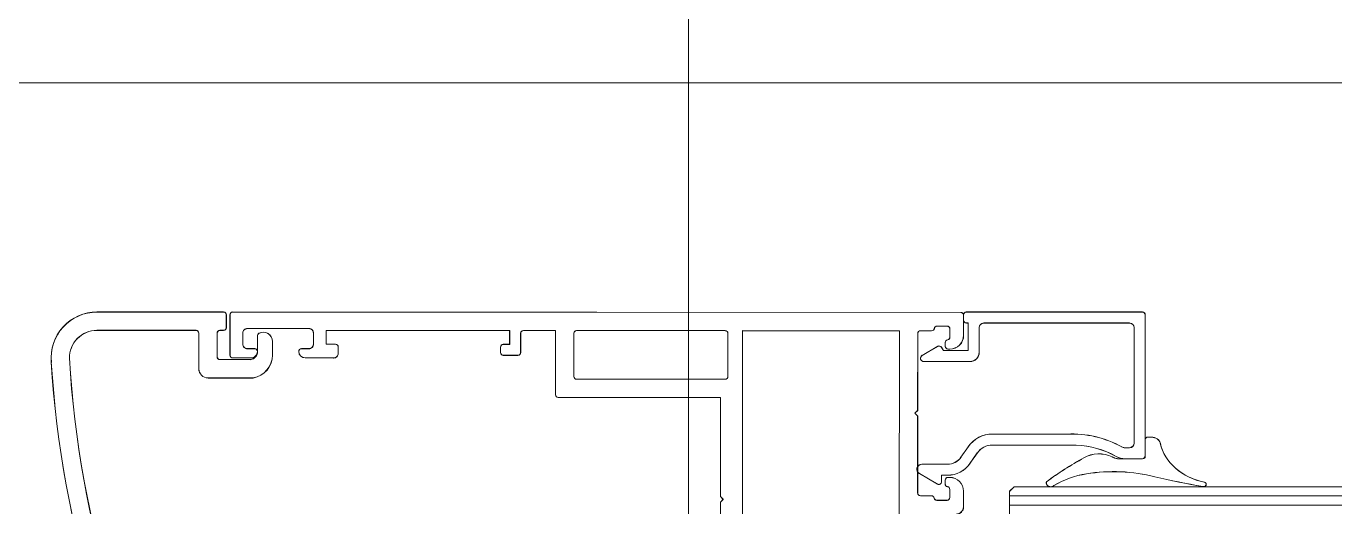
# Model space of a CAD drawing. Header units: centimetres. Extents: x 118932 to 154602, y -32682 to -23521.
# Drawn here: x 139599.94 to 139614.21, y -27065.58 to -27060.33 of the extents above; entities that cross this region are included whole.
import ezdxf

# ---------------------------------------------------------------- set-up
doc = ezdxf.new("R2010")
doc.units = ezdxf.units.CM
doc.header["$LTSCALE"] = 50
doc.header["$MEASUREMENT"] = 0
for name, color, linetype, lineweight, true_color in [('GEN_02_TF_Pencere', 7, 'Continuous', 9, 0x6093ac), ('GEN_05_ML_Alçıpan_giydirme', 7, 'Continuous', 18, 0x7ebab5), ('GEN_05_ML_Mermer', 7, 'Continuous', 9, 0x9d8692)]:
    doc.layers.add(name, color=color, linetype=linetype, lineweight=lineweight, true_color=true_color)

# ---------------------------------------------------------------- blocks, each defined once
blk = doc.blocks.new('P7_')
at = {"layer": 'GEN_02_TF_Pencere'}
for p, q in [((163386.215, -16188.826, 0), (163386.215, -16138.823, 0)), ((163382.715, -16175.369, 0), (163382.715, -16174.869, 0)), ((163301.785, -16175.219, 0), (163382.715, -16175.219, 0)), ((163301.785, -16175.319, 0), (163382.715, -16175.319, 0)), ((163382.665, -16175.419, 0), (163382.715, -16175.369, 0)), ((163301.835, -16175.419, 0), (163382.665, -16175.419, 0)), ((163382.263, -16175.419, 0), (163382.251, -16175.421, 0)), ((163381.235, -16175.935, 0), (163381.235, -16175.75, 0)), ((163381.265, -16175.725, 0), (163381.526, -16175.725, 0)), ((163381.576, -16175.736, 0), (163381.595, -16175.745, 0)), ((163381.167, -16175.96, 0), (163381.205, -16175.96, 0)), ((163381.205, -16175.96, 0), (163381.205, -16175.96, 0))]:
    blk.add_line(p, q, dxfattribs=at)
at = {"layer": 'GEN_02_TF_Pencere', "extrusion": (0, 0, -1)}
for p, q in [((163383.915, -16177.121, 0), (163383.917, -16174.17, 0)), ((163385.627, -16174.171, 0), (163385.625, -16177.122, 0)), ((163385.866, -16175.252, 0), (163385.867, -16174.172, 0)), ((163383.216, -16175.2, 0), (163383.216, -16175.37, 0)), ((163385.836, -16175.282, 0), (163385.866, -16175.252, 0)), ((163383.366, -16175.391, 0), (163383.366, -16175.301, 0)), ((163383.396, -16175.271, 0), (163383.506, -16175.271, 0)), ((163383.565, -16175.321, 0), (163383.686, -16175.321, 0)), ((163383.716, -16175.351, 0), (163383.716, -16176.191, 0)), ((163385.866, -16175.312, 0), (163385.836, -16175.282, 0)), ((163385.865, -16176.392, 0), (163385.866, -16175.312, 0)), ((163383.366, -16175.521, 0), (163383.386, -16175.521, 0)), ((163383.455, -16175.545, 0), (163383.391, -16175.545, 0)), ((163383.416, -16175.491, 0), (163383.416, -16175.45, 0)), ((163383.455, -16175.475, 0), (163383.455, -16175.545, 0)), ((163383.698, -16175.563, 0), (163383.5, -16175.449, 0)), ((163383.146, -16175.673, 0), (163383.065, -16175.789, 0)), ((163383.391, -16175.665, 0), (163383.671, -16175.665, 0)), ((163381.235, -16175.755, 0), (163381.235, -16177.295, 0)), ((163381.454, -16175.725, 0), (163381.265, -16175.725, 0)), ((163383.163, -16175.857, 0), (163383.244, -16175.742, 0)), ((163381.355, -16177.155, 0), (163381.355, -16175.895, 0)), ((163381.405, -16175.845, 0), (163381.457, -16175.845, 0)), ((163382.901, -16175.874, 0), (163381.988, -16175.874, 0)), ((163382.086, -16175.994, 0), (163382.901, -16175.994, 0)), ((163383.716, -16176.251, 0), (163383.715, -16177.091, 0)), ((163383.716, -16176.191, 0), (163383.746, -16176.221, 0)), ((163383.746, -16176.221, 0), (163383.716, -16176.251, 0)), ((163387.635, -16176.393, 0), (163385.865, -16176.392, 0)), ((163387.665, -16177.123, 0), (163387.665, -16176.423, 0)), ((163385.785, -16177.092, 0), (163385.785, -16176.622, 0)), ((163385.794, -16176.6, 0), (163385.794, -16176.6, 0)), ((163385.815, -16176.592, 0), (163387.435, -16176.592, 0)), ((163387.465, -16176.622, 0), (163387.465, -16177.093, 0)), ((163390.962, -16176.606, 0), (163391.455, -16176.606, 0)), ((163383.649, -16176.785, 0), (163383.145, -16176.785, 0)), ((163390.395, -16176.825, 0), (163390.085, -16176.824, 0)), ((163391.185, -16176.825, 0), (163390.985, -16176.825, 0)), ((163391.325, -16176.806, 0), (163390.99, -16176.806, 0)), ((163391.555, -16176.706, 0), (163391.555, -16177.095, 0)), ((163383.045, -16176.885, 0), (163383.045, -16177.155, 0)), ((163383.165, -16177.205, 0), (163383.165, -16176.905, 0)), ((163383.165, -16176.905, 0), (163383.435, -16176.905, 0)), ((163383.385, -16176.921, 0), (163383.365, -16176.921, 0)), ((163383.415, -16176.991, 0), (163383.415, -16176.951, 0)), ((163383.435, -16176.905, 0), (163383.455, -16176.94, 0)), ((163383.496, -16176.951, 0), (163383.667, -16176.852, 0)), ((163388.045, -16176.883, 0), (163388.045, -16177.093, 0)), ((163388.235, -16176.853, 0), (163388.075, -16176.853, 0)), ((163388.265, -16176.943, 0), (163388.265, -16176.883, 0)), ((163390.035, -16176.874, 0), (163390.035, -16176.944, 0)), ((163390.355, -16176.925, 0), (163390.435, -16176.925, 0)), ((163390.752, -16177.005, 0), (163390.752, -16176.856, 0)), ((163390.915, -16176.895, 0), (163390.915, -16177.066, 0)), ((163390.945, -16176.925, 0), (163391.025, -16176.925, 0)), ((163391.215, -16177.295, 0), (163391.215, -16176.855, 0)), ((163391.355, -16177.095, 0), (163391.355, -16176.836, 0)), ((163383.215, -16177.07, 0), (163383.215, -16177.29, 0)), ((163383.365, -16177.141, 0), (163383.365, -16177.051, 0)), ((163388.165, -16177.123, 0), (163388.165, -16176.973, 0)), ((163388.165, -16176.973, 0), (163388.235, -16176.973, 0)), ((163390.065, -16176.974, 0), (163390.165, -16176.974, 0)), ((163390.165, -16176.974, 0), (163390.165, -16177.124, 0)), ((163390.305, -16177.095, 0), (163390.305, -16176.975, 0)), ((163391.075, -16176.975, 0), (163391.075, -16177.095, 0)), ((163382.995, -16177.205, 0), (163381.405, -16177.205, 0)), ((163383.185, -16177.205, 0), (163383.165, -16177.205, 0)), ((163383.215, -16177.295, 0), (163383.215, -16177.235, 0)), ((163383.505, -16177.171, 0), (163383.395, -16177.171, 0)), ((163383.685, -16177.121, 0), (163383.564, -16177.121, 0)), ((163385.625, -16177.122, 0), (163383.915, -16177.121, 0)), ((163385.625, -16177.122, 0), (163385.625, -16177.122, 0)), ((163387.435, -16177.123, 0), (163385.815, -16177.122, 0)), ((163388.015, -16177.123, 0), (163387.665, -16177.123, 0)), ((163390.165, -16177.124, 0), (163388.165, -16177.123, 0)), ((163391.025, -16177.145, 0), (163390.355, -16177.145, 0)), ((163391.255, -16177.295, 0), (163391.255, -16177.155, 0)), ((163391.285, -16177.125, 0), (163391.325, -16177.125, 0)), ((163391.585, -16177.125, 0), (163392.666, -16177.125, 0)), ((163381.265, -16177.325, 0), (163383.185, -16177.325, 0)), ((163381.265, -16177.325, 0), (163381.265, -16177.325, 0)), ((163383.245, -16177.32, 0), (163391.185, -16177.325, 0)), ((163383.245, -16177.32, 0), (163383.245, -16177.32, 0)), ((163392.666, -16177.325, 0), (163391.285, -16177.325, 0))]:
    blk.add_line(p, q, dxfattribs=at)
for centre, radius, start, end in [((-163381.836, -16177.48, 0), 11.35, 149.2896, 176.4497), ((-163381.836, -16177.48, 0), 11.15, 149.2971, 176.6114), ((-163383.296, -16175.2, 0), 0.08, 0.0329, 90.033), ((-163383.366, -16175.371, 0), 0.15, 270.0329, 0.0329), ((-163383.396, -16175.301, 0), 0.03, 0.0329, 90.033), ((-163383.396, -16175.391, 0), 0.03, 279.627, 0.0328), ((-163383.506, -16175.301, 0), 0.03, 90.0329, 170.4388), ((-163383.565, -16175.291, 0), 0.0298, 269.7097, 350.7637), ((-163383.686, -16175.351, 0), 0.03, 90.0328, 180.0329), ((-163383.391, -16175.845, 0), 0.3, 35.0133, 89.9866), ((-163383.386, -16175.491, 0), 0.03, 180.0328, 270.0329), ((-163383.387, -16175.449, 0), 0.0291, 98.1401, 181.5298), ((-163383.485, -16175.475, 0), 0.03, 0.0009, 120), ((-163383.391, -16175.845, 0), 0.18, 35.0134, 89.9867), ((-163383.671, -16175.61, 0), 0.0546, 120, 270), ((-163381.265, -16175.755, 0), 0.03, 0.0001, 89.9999), ((-163381.454, -16175.925, 0), 0.2, 90.0023, 118.9527), ((-163382.035, -16174.875, 0), 1, 272.7351, 298.9494), ((-163382.901, -16175.674, 0), 0.2, 215.0133, 269.9867), ((-163381.405, -16175.895, 0), 0.05, 0.0001, 90), ((-163381.457, -16175.915, 0), 0.07, 90.0021, 119.0772), ((-163382.035, -16174.875, 0), 1.12, 267.4255, 299.0746), ((-163382.901, -16175.674, 0), 0.32, 215.0133, 269.9866), ((-163387.635, -16176.423, 0), 0.03, 90.0331, 180.033), ((-163385.815, -16176.622, 0), 0.03, 0.0328, 45.0327), ((-163385.815, -16176.622, 0), 0.03, 45.0327, 90.0326), ((-163387.435, -16176.622, 0), 0.03, 90.0329, 180.033), ((-163391.006, -16176.856, 0), 0.254, 0.1582, 80.0409), ((-163391.455, -16176.706, 0), 0.1, 90, 180), ((-163383.145, -16176.885, 0), 0.1, 0.0001, 89.9999), ((-163383.649, -16176.821, 0), 0.0361, 90, 240), ((-163390.085, -16176.874, 0), 0.05, 0.0328, 90.0329), ((-163390.395, -16176.895, 0), 0.07, 90.0329, 180.0329), ((-163391.006, -16176.895, 0), 0.0907, 0.1582, 80.041), ((-163390.985, -16176.895, 0), 0.07, 0.0328, 90.0329), ((-163391.185, -16176.855, 0), 0.03, 90.0329, 180.033), ((-163391.325, -16176.836, 0), 0.03, 90, 180), ((-163392.666, -16176.825, 0), 0.5, 174.4787, 270), ((-163392.666, -16176.825, 0), 0.3, 179.1788, 270), ((-163383.365, -16177.071, 0), 0.15, 0.0329, 90.0329), ((-163383.385, -16176.951, 0), 0.03, 90.0329, 180.033), ((-163383.481, -16176.925, 0), 0.03, 240, 329.9999), ((-163388.075, -16176.883, 0), 0.03, 0.0329, 90.033), ((-163388.235, -16176.883, 0), 0.03, 90.0329, 180.033), ((-163388.235, -16176.943, 0), 0.03, 180.0328, 270.0329), ((-163390.065, -16176.944, 0), 0.03, 270.0328, 0.0329), ((-163390.355, -16176.975, 0), 0.05, 0.0328, 90.0329), ((-163390.435, -16176.895, 0), 0.03, 180.0329, 270.033), ((-163390.945, -16176.895, 0), 0.03, 270.0329, 0.033), ((-163391.025, -16176.975, 0), 0.05, 90.0328, 180.0329), ((-163383.395, -16177.05, 0), 0.0295, 359.2206, 81.2528), ((-163383.385, -16176.991, 0), 0.03, 180.0214, 260.4388), ((-163383.685, -16177.091, 0), 0.03, 180.0329, 270.033), ((-163385.815, -16177.092, 0), 0.03, 270.0329, 0.033), ((-163387.435, -16177.093, 0), 0.03, 180.0328, 270.0329), ((-163388.015, -16177.093, 0), 0.03, 180.0328, 270.0329), ((-163390.355, -16177.095, 0), 0.05, 270.0328, 0.0329), ((-163390.852, -16177.005, 0), 0.1, 241.2651, 0.0257), ((-163390.885, -16177.066, 0), 0.03, 179.9999, 241.2907), ((-163391.025, -16177.095, 0), 0.05, 180.0328, 270.0329), ((-163391.325, -16177.095, 0), 0.03, 180, 270), ((-163391.585, -16177.095, 0), 0.03, 270, 0), ((-163381.405, -16177.155, 0), 0.05, 270.0001, 0), ((-163382.995, -16177.155, 0), 0.05, 180, 269.9999), ((-163383.185, -16177.235, 0), 0.03, 90.0027, 180), ((-163383.395, -16177.141, 0), 0.03, 270.0328, 0.0329), ((-163383.505, -16177.141, 0), 0.03, 189.6271, 270.0329), ((-163383.564, -16177.151, 0), 0.03, 9.6244, 90.0339), ((-163391.285, -16177.155, 0), 0.03, 360, 90), ((-163381.265, -16177.295, 0), 0.03, 270.0001, 359.9999), ((-163383.185, -16177.295, 0), 0.03, 180.0011, 270), ((-163383.245, -16177.29, 0), 0.03, 270.0328, 0.0329), ((-163391.185, -16177.295, 0), 0.03, 225.0329, 270.0328), ((-163391.185, -16177.295, 0), 0.03, 180.033, 225.033), ((-163391.285, -16177.295, 0), 0.03, 270, 0)]:
    blk.add_arc(centre, radius, start, end, dxfattribs=at)
for centre, major_axis, start_param, end_param in [((163380.599, -16175.446, 0), (-0.03, 0), 0.000445, 1.852827), ((163380.599, -16175.446, 0), (0.03, 0), 1.914632, 3.141556), ((163380.441, -16175.992, 0), (-0.64, 0), 1.805526, 2.955356), ((163378.787, -16182.696, 0), (8.856, 0), -1.36365, -1.303119), ((163381.58, -16174.284, 0), (1.549, 0), 1.378609, 1.866448), ((163381.714, -16174.834, 0), (-0.88, 0), 4.086507, 4.527649), ((163379.968, -16173.243, 0), (-3.543, 0), 3.990064, 4.134382), ((163382.261, -16175.452, 0), (0.0382, 0), 3.770676, 4.441675), ((163382.263, -16175.461, 0), (0.05, 0), -1.570583, 0.325144), ((163381.265, -16175.75, 0), (-0.03, 0), 0.000001, 1.570795), ((163381.526, -16175.809, 0), (-0.1, 0), 1.57081, 2.088079), ((163381.739, -16175.538, 0), (-0.286, 0), 4.098356, 5.241385), ((163381.167, -16175.876, 0), (-0.1, 0), -1.570625, -0.201549), ((163381.205, -16175.935, 0), (-0.03, 0), 3.141594, 4.712388)]:
    blk.add_ellipse(centre, major_axis=major_axis, ratio=0.839387, start_param=start_param, end_param=end_param, dxfattribs=at)
at = {"layer": 'GEN_05_ML_Mermer', "elevation": 0}
blk.add_lwpolyline([(163483.715, -16179.824), (163288.715, -16179.824), (163288.715, -16161.825), (163483.715, -16161.825)], close=True, dxfattribs=at)
blk = doc.blocks.new('dograma level 0 d blok')
at = {"layer": 'GEN_05_ML_Alçıpan_giydirme', "color": 1, "rotation": 180}
blk.add_blockref('P7_', (163013.176, -16010.506, 0), dxfattribs=at)

msp = doc.modelspace()

# ---------------------------------------------------------------- block references
msp.add_blockref('dograma level 0 d blok', (139980.204, -27230.27, 0))
at = {"color": 1, "rotation": 180}
msp.add_blockref('P7_', (302993.381, -43240.777, 0), dxfattribs=at)

doc.saveas('drawing.dxf')
